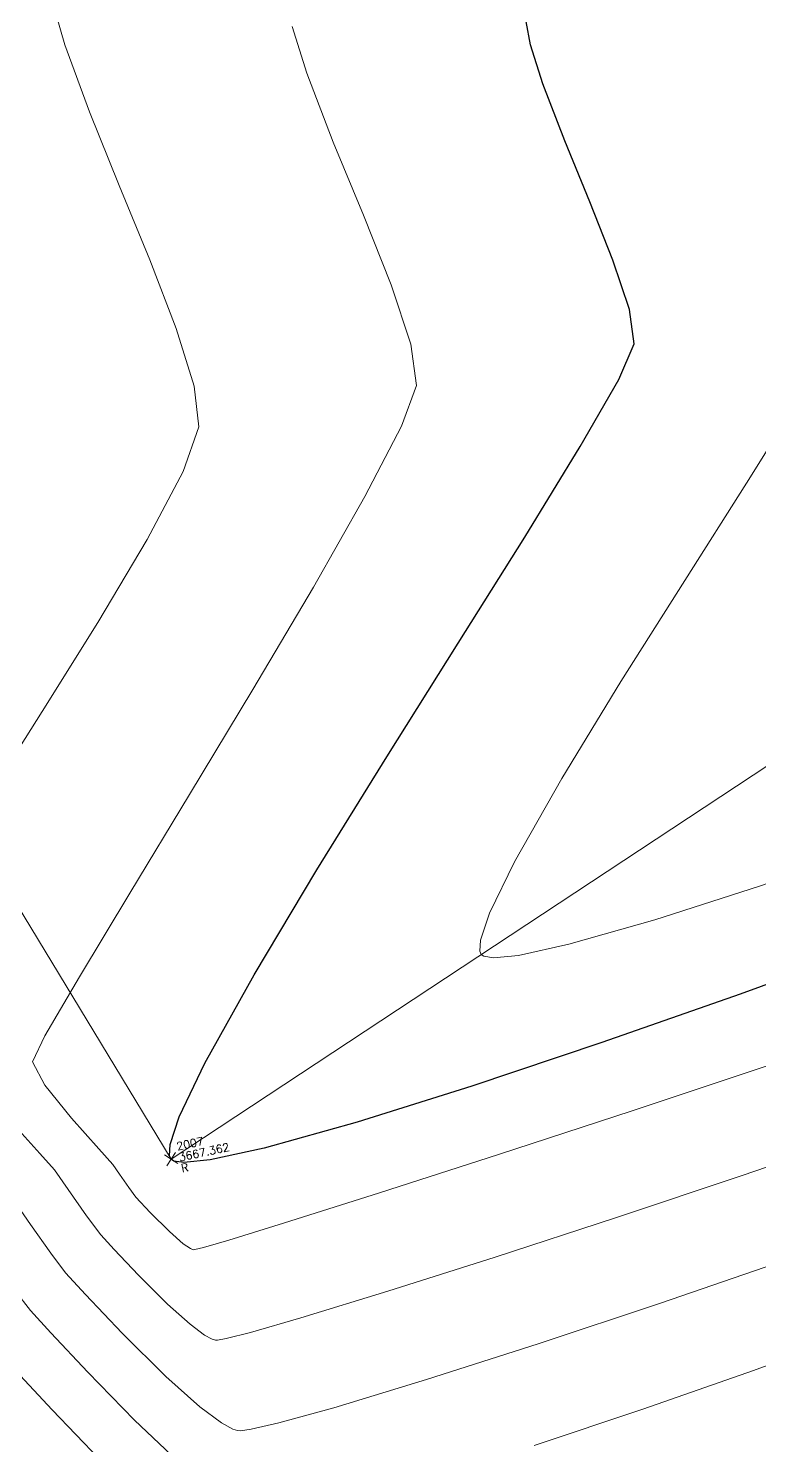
# Model space of a CAD drawing. Header units: millimetres. Extents: x 736950 to 740938, y 8500595 to 8502163.
# Drawn here: x 737740.36 to 737749.5, y 8501270.8 to 8501288.51 of the extents above; entities that cross this region are included whole.
import ezdxf

# ---------------------------------------------------------------- set-up
doc = ezdxf.new("R2010")
doc.units = ezdxf.units.MM
for name, color, linetype, lineweight in [('axeso', 1, 'Continuous', 5), ('CONT-MJR', 80, 'Continuous', 30), ('CONT-MNR', 96, 'Continuous', 15), ('COTAS', 40, 'Continuous', 5), ('pista', 251, 'Continuous', 5)]:
    doc.layers.add(name, color=color, linetype=linetype, lineweight=lineweight)
doc.styles.add('5mm', font='arial.ttf', dxfattribs={"height": 3})
doc.styles.add('COTAS', font='arial.ttf')
doc.dimstyles.new('Copy of GenDist', dxfattribs={"dimtxt": 2, "dimasz": 2, "dimexe": 0.18, "dimexo": 0.0625, "dimgap": 1, "dimtad": 2, "dimdec": 3, "dimzin": 1, "dimdsep": 46, "dimtxsty": 'COTAS', "dimcen": 0.09, "dimadec": 3, "dimazin": 0, "dimtfac": 1, "dimtdec": 3, "dimtofl": 0, "dimtmove": 0, "dimatfit": 3, "dimfxl": 1, "dimtolj": 1, "dimtzin": 0, "dimarcsym": 0})

# ---------------------------------------------------------------- blocks, each defined once
blk = doc.blocks.new('*D150')
at = {"layer": 'COTAS', "color": 0, "lineweight": -2, "transparency": 16777216}
for p, q in [((737683.2540695663, 8501281.362516567), (737683.9830056843, 8501281.815045748)), ((737684.8849491067, 8501280.020916972), (737744.1766791097, 8501184.513521349)), ((737744.6555406898, 8501182.456740092), (737745.3844768079, 8501182.909269273))]:
    blk.add_line(p, q, dxfattribs=at)
at = {"layer": 'COTAS', "color": 0, "transparency": 16777216}
for points in [[(737685.1681475108, 8501280.196728732), (737684.6017507026, 8501279.845105212), (737683.8300785464, 8501281.720107397)], [(737744.4598775138, 8501184.68933311), (737743.8934807056, 8501184.337709589), (737745.23154967, 8501182.814330924)]]:
    blk.add_solid(points, dxfattribs=at)
at = {"layer": 'Defpoints', "color": 0, "transparency": 16777216}
for p in [(737683.200969866, 8501281.32955186), (737745.23154967, 8501182.814330924), (737744.6024409896, 8501182.423775388)]:
    blk.add_point(p, dxfattribs=at)
at = {"layer": 'COTAS', "color": 0, "transparency": 16777216, "insert": (737716.247970053, 8501233.333242854), "char_height": 2, "attachment_point": 5, "rotation": 301.8323302588892, "style": 'COTAS'}
blk.add_mtext('\\A1;116.415', dxfattribs=at)

msp = doc.modelspace()

# ---------------------------------------------------------------- hatches: boundary and pattern name
at = {"layer": 'pista'}
h = msp.add_hatch(dxfattribs=at)
h.set_pattern_fill('HONEY', color=256, scale=3, angle=9.94991650582834, style=0)
h.set_pattern_definition([(9.94991650582834, (1479841.21072825, -18.49207214638591), (0.4979252195647159, 0.4170677100899267), [0.375, -0.75]), (129.9499165058283, (1479841.21072825, -18.49207214638591), (-0.6101538418184378, 0.222682034283025), [0.3749999999999999, -0.7499999999999998]), (69.94991650582834, (1479841.21072825, -18.49207214638591), (-0.112228622253722, 0.6397497443729518), [-0.75, 0.375])])
h.paths.add_polyline_path([(737744.7999806425, 8501250.923935566), (737743.4751223363, 8501250.754223157), (737756.465848178, 8501242.026572531), (737763.5739612179, 8501242.006896213), (737770.002546867, 8501243.455222024), (737769.8468594846, 8501244.342704736), (737763.4750639071, 8501242.907173423), (737756.7405500773, 8501242.925815564)])
h.paths.add_polyline_path([(737794.2809870465, 8501256.017245878), (737809.7820272583, 8501263.709828075), (737823.391616501, 8501273.483615467), (737837.0791595323, 8501280.557800073), (737851.5530432165, 8501285.77819753), (737870.8510758049, 8501293.050216693, -0.9976846880626209), (737871.0089264096, 8501292.63424804), (737865.2748787645, 8501289.581801567, 0.7845063948290762), (737866.1540430214, 8501286.121818589), (737883.2588851704, 8501291.348365877), (737897.4188924351, 8501296.516943583), (737903.2981396064, 8501301.44146652, -0.5512150924587264), (737904.1219025984, 8501301.177325813), (737906.855912117, 8501297.98174819, 0.5618964424650519), (737910.2738656431, 8501298.536066804), (737914.22079628, 8501308.558674501), (737925.6412323939, 8501300.72656757, 0.340189525830376), (737928.7023693406, 8501300.894137181), (737936.9171069289, 8501306.117412793, -0.358727273887905), (737938.1716059428, 8501305.962964654), (737943.1732157968, 8501301.051021611, 0.3417074120720416), (737946.0555081918, 8501300.709858142), (737955.8779356404, 8501307.072689936), (737971.8320576148, 8501314.464803053), (737988.5677626224, 8501323.411181662), (738023.1375471824, 8501336.282937778), (738044.4246208373, 8501357.728329657), (738061.4456776979, 8501362.208386911), (738078.9085143938, 8501363.070318012), (738112.0997810266, 8501372.051506756), (738118.6561313582, 8501373.365123207), (738128.3493353954, 8501376.976906104), (738155.2251721952, 8501366.826195797), (738176.6167526407, 8501363.543890122), (738193.8053773039, 8501353.328603027), (738204.7313956148, 8501340.877429372), (738207.705198212, 8501335.751671141), (738214.35685511, 8501331.742925933), (738229.9282901662, 8501313.374534177), (738233.5603594936, 8501308.186787868), (738234.53883727, 8501308.358438132), (738230.6417003467, 8501313.924784988), (738214.9478837823, 8501332.43754055), (738208.3676942562, 8501336.403214611), (738205.4657963786, 8501341.405035153), (738194.387784551, 8501354.029418997), (738176.9261677533, 8501364.406946706), (738155.4549153853, 8501367.70147717), (738128.3514754312, 8501377.93815071), (738118.4090486554, 8501374.233504975), (738111.8936108743, 8501372.928085677), (738078.7671659255, 8501363.964436961), (738061.3074614278, 8501363.102660457), (738043.958527311, 8501358.536303693), (738022.6381405202, 8501337.057350922), (737988.196920163, 8501324.233464561), (737971.4304040315, 8501315.270615296), (737955.4419368334, 8501307.862588815), (737945.5806043665, 8501301.47455489, -0.3391433520832071), (737943.8038299843, 8501301.693147572), (737938.8116631231, 8501306.59581691, 0.3560082385246841), (737936.4342009705, 8501306.876887502), (737928.158540546, 8501301.61487459, -0.3502196171718997), (737926.1502499409, 8501301.468794718), (737914.5128481541, 8501309.44969617, 0.4302069892023044), (737913.4330382891, 8501309.014522241), (737909.4507249827, 8501298.90206584, -0.5704007069138802), (737907.5397775185, 8501298.566836312), (737904.9064502402, 8501301.644734057, 0.4931454261128044), (737902.7202336333, 8501302.131411942), (737896.9620044216, 8501297.308254998), (737882.9728831241, 8501292.20205278), (737866.0373022418, 8501287.027224885, -0.7384715771871906), (737865.6977918843, 8501288.787355538), (737871.5108758068, 8501291.881875956, 0.9119586051647783), (737870.5337161538, 8501293.892406015), (737851.2416702455, 8501286.62264278), (737836.7183275839, 8501281.384406622), (737822.9200107896, 8501274.252970394), (737809.3164408724, 8501264.483505804), (737793.8201376351, 8501256.79327439), (737778.9884914039, 8501246.402265295), (737769.846859484, 8501244.34270474), (737770.0025468671, 8501243.455222024), (737779.3594973255, 8501245.563292695)])
h.paths.add_polyline_path([(738260.5182952256, 8501271.251537092), (738234.538837269, 8501308.358438132), (738233.56035949, 8501308.186787868), (738259.6897886079, 8501270.86568047), (738269.3749442189, 8501234.589470252), (738274.5057655985, 8501215.583008338), (738279.7983711922, 8501189.602392923), (738280.7089290785, 8501189.641305126), (738275.382018582, 8501215.790318219), (738270.2441657205, 8501234.822827347)])

# ---------------------------------------------------------------- linework, layer by layer
at = {"layer": 'axeso', "linetype": 'Continuous'}
msp.add_lwpolyline([(737742.2241049834, 8501274.328641586), (737742.0561916042, 8501274.437237246)], dxfattribs=at)
at = {"layer": 'axeso', "linetype": 'Continuous', "extrusion": (0.8396937013368279, -0.543060298618172, 0), "elevation": -3997227.176740821}
msp.add_lwpolyline([(7539105.119607394, 0), (7539104.919637596, 0)], dxfattribs=at)
at = {"layer": 'CONT-MJR', "elevation": 3630}
for points in [[(737746.6338914266, 8501288.308000598), (737746.5796354302, 8501288.598212842)], [(737747.0613764615, 8501287.104684623), (737746.7862115605, 8501287.820264261)], [(737747.8683343033, 8501284.999475947), (737747.6632331549, 8501285.616416331)], [(737747.9284902231, 8501284.571163582), (737747.8683343033, 8501284.999475947)], [(737744.8371965607, 8501279.410767296), (737745.7286561461, 8501280.830500863)], [(737743.9615067922, 8501277.996336464), (737744.8371965607, 8501279.410767296)], [(737742.1401483186, 8501274.38293939), (737742.1210024656, 8501274.42538936)], [(737742.2993201589, 8501274.341092637), (737742.1730471536, 8501274.360310951)], [(737742.6297841716, 8501274.373403285), (737742.2993201589, 8501274.341092637)]]:
    msp.add_lwpolyline(points, dxfattribs=at)
at = {"layer": 'CONT-MJR', "extrusion": (0.9545342707287404, 0.2981012009441619, 0), "elevation": 3238448.69935168}
msp.add_lwpolyline([(7894847.366808709, 3630.00000000001), (7894847.877776576, 3630.00000000001)], dxfattribs=at)
at = {"layer": 'CONT-MJR', "extrusion": (0.9249227649965366, 0.3801550720313509, 0), "elevation": 3914166.463516964}
msp.add_lwpolyline([(7582574.865324973, 3630), (7582575.687635816, 3630)], dxfattribs=at)
at = {"layer": 'CONT-MJR', "extrusion": (0.9292788822148914, 0.3693788828147083, 0), "elevation": 3825768.70732657}
msp.add_lwpolyline([(7627556.787368678, 3630.000000000003), (7627557.570442826, 3630.000000000003)], dxfattribs=at)
at = {"layer": 'CONT-MJR', "extrusion": (0.9177611922195215, -0.3971327159222754, 0), "elevation": -2699061.812165661}
msp.add_lwpolyline([(8095132.416738786, 3630), (8095132.901935871, 3630)], dxfattribs=at)
at = {"layer": 'CONT-MJR', "extrusion": (0.8670567392840842, -0.4982094046302736, 0), "elevation": -3595750.556722551}
msp.add_lwpolyline([(7738647.587345825, 3630), (7738648.554124656, 3630)], dxfattribs=at)
at = {"layer": 'CONT-MJR', "extrusion": (0.8523140595777077, -0.5230303469648467, 0), "elevation": -3817636.790446457}
msp.add_lwpolyline([(7631626.145064453, 3630.00000000001), (7631627.472795928, 3630.00000000001)], dxfattribs=at)
at = {"layer": 'CONT-MJR', "extrusion": (0.8472434229470174, -0.5312048402198738, 0), "elevation": -3890871.308819315}
msp.add_lwpolyline([(7594548.372181104, 3630.00000000001), (7594549.936632739, 3630.00000000001)], dxfattribs=at)
at = {"layer": 'CONT-MJR', "extrusion": (0.8580714158822443, -0.5135303742193255, 0), "elevation": -3732627.465192473}
msp.add_lwpolyline([(7673556.053585281, 3630), (7673557.579755628, 3630)], dxfattribs=at)
at = {"layer": 'CONT-MJR', "extrusion": (0.3410830122681512, -0.9400331795963823, 0), "elevation": -7739848.191825095}
msp.add_lwpolyline([(3593151.611266254, 3630.00000000001), (3593149.752780491, 3630.00000000001)], dxfattribs=at)
at = {"layer": 'CONT-MJR', "extrusion": (0.8736085765713205, -0.486629278754404, 0), "elevation": -3492471.375167562}
msp.add_lwpolyline([(7785794.390858197, 3630.00000000001), (7785795.655876146, 3630.00000000001)], dxfattribs=at)
at = {"layer": 'CONT-MJR', "extrusion": (0.3310760340685195, -0.9436040799326065, 0), "elevation": -7777588.043419078}
msp.add_lwpolyline([(3510712.09375951, 3630.000000000011), (3510710.263278625, 3630.000000000011)], dxfattribs=at)
at = {"layer": 'CONT-MJR', "extrusion": (0.3184184812477701, -0.9479502470065945, 0), "elevation": -7823874.0868157}
msp.add_lwpolyline([(3406311.289280396, 3630.000000000006), (3406309.577153028, 3630.000000000006)], dxfattribs=at)
at = {"layer": 'CONT-MJR', "extrusion": (0.9022488424628107, -0.4312157537411154, 0), "elevation": -3000256.584939115}
msp.add_lwpolyline([(7988391.525415909, 3630), (7988392.268010703, 3630)], dxfattribs=at)
at = {"layer": 'CONT-MJR', "extrusion": (0.3001557899770322, -0.9538901937556878, 0), "elevation": -7887844.434992919}
msp.add_lwpolyline([(3255435.582391657, 3630), (3255434.078732972, 3630)], dxfattribs=at)
at = {"layer": 'CONT-MJR', "extrusion": (0.949209313428937, -0.3146453230222342, 0), "elevation": -1974614.58369593}
msp.add_lwpolyline([(8301616.105599913, 3630), (8301616.468174298, 3630)], dxfattribs=at)
at = {"layer": 'CONT-MJR', "extrusion": (0.2691466179281728, -0.9630992150644845, 0), "elevation": -7989009.701273953}
msp.add_lwpolyline([(2998610.488972426, 3630), (2998609.283291487, 3630)], dxfattribs=at)
at = {"layer": 'CONT-MJR', "extrusion": (0.9988318917502861, -0.04832030652370642, 0), "elevation": 326096.1722678018}
msp.add_lwpolyline([(8526991.942022271, 3630.00000000001), (8526992.084277598, 3630.00000000001)], dxfattribs=at)
at = {"layer": 'CONT-MJR', "extrusion": (0.2114132410632271, -0.9773967676962831, 0), "elevation": -8153149.533430444}
msp.add_lwpolyline([(2518349.92136008, 3630.000000000013), (2518349.230191751, 3630.000000000013)], dxfattribs=at)
at = {"layer": 'CONT-MJR', "extrusion": (-0.566707233460111, -0.8239192384839594, 0), "elevation": -7422447.32298502}
msp.add_lwpolyline([(-4209893.704202688, 3630.00000000001), (-4209893.744132371, 3630.00000000001)], dxfattribs=at)
at = {"layer": 'CONT-MJR', "extrusion": (0.731715417651855, 0.6816102607579873, 0), "elevation": 6334369.924211763}
msp.add_lwpolyline([(5717659.644214366, 3635.000000000003), (5717660.316276711, 3635.000000000003)], dxfattribs=at)
at = {"layer": 'CONT-MJR', "extrusion": (0.7204660813996073, 0.6934901769691438, 0), "elevation": 6427065.221674358}
msp.add_lwpolyline([(5613260.833777202, 3635.000000000003), (5613261.688196982, 3635.000000000003)], dxfattribs=at)
at = {"layer": 'CONT-MNR', "extrusion": (0.9615376538684671, 0.2746731515695042, 0), "elevation": 3044441.221166148}
msp.add_lwpolyline([(7971671.220608772, 3632.000000000003), (7971671.809498965, 3632.000000000003)], dxfattribs=at)
at = {"layer": 'CONT-MNR'}
for points, elevation in [([(737743.8380274511, 8501287.950145448), (737743.6552432904, 8501288.535429053)], 3631), ([(737741.1198984864, 8501287.46713211), (737740.8117000205, 8501288.30786076)], 3632), ([(737741.8729820361, 8501285.620121917), (737741.4926656125, 8501286.546873355)], 3632), ([(737745.136574742, 8501284.565199472), (737744.8904533641, 8501285.305527935)], 3631), ([(737745.019467448, 8501283.542094437), (737745.2087618458, 8501284.051224634)], 3631), ([(737749.3312723386, 8501282.830159346), (737749.9929581264, 8501283.88646038)], 3629), ([(737744.5638929016, 8501282.664323237), (737745.019467448, 8501283.542094437)], 3631), ([(737743.1628390754, 8501280.250522709), (737743.9192721347, 8501281.529827256)], 3631), ([(737746.4327385358, 8501278.098381203), (737747.0258337539, 8501279.141315352)], 3629), ([(737741.6234717912, 8501277.705152795), (737742.3718276515, 8501278.938325817)], 3631), ([(737749.4966380656, 8501277.795477033), (737748.1869807902, 8501277.37440728)], 3629), ([(737746.0057199792, 8501277.121671718), (737746.1189214477, 8501277.455652846)], 3629), ([(737746.017545057, 8501276.940523144), (737745.9985828138, 8501276.98248463)], 3629), ([(737746.1694675116, 8501276.899420848), (737746.0492810229, 8501276.918420462)], 3629), ([(737747.1127197583, 8501277.068388358), (737746.4811188782, 8501276.9297652)], 3629), ([(737740.5636624728, 8501275.923543235), (737740.9950054223, 8501276.662919862)], 3631), ([(737740.5638988649, 8501275.307357362), (737740.4066768703, 8501275.598939138)], 3631), ([(737740.6846812173, 8501274.249747828), (737740.5014189251, 8501274.455664856)], 3632), ([(737740.8554217503, 8501274.005601097), (737740.6846812173, 8501274.249747828)], 3632), ([(737741.4977850398, 8501274.194270238), (737741.4124147731, 8501274.316343604)], 3631), ([(737749.2765446181, 8501274.178044233), (737747.6947186852, 8501273.648965066)], 3632), ([(737740.3837050756, 8501273.568743866), (737740.134575415, 8501273.931028984)], 3633), ([(737744.744328672, 8501273.96131844), (737743.5452886306, 8501273.582821008)], 3631), ([(737740.635800894, 8501273.209201524), (737740.3837050756, 8501273.568743866)], 3633), ([(737741.2616008566, 8501273.437850988), (737741.0838294327, 8501273.675496312)], 3632), ([(737742.861552152, 8501273.373408355), (737742.5435340734, 8501273.281328024)], 3631), ([(737742.383114783, 8501273.265300527), (737742.2921721833, 8501273.326203465)], 3631), ([(737742.4168157632, 8501273.25244727), (737742.383114783, 8501273.265300527)], 3631), ([(737742.5435340734, 8501273.281328024), (737742.4364473472, 8501273.254635172)], 3631), ([(737749.8196864164, 8501273.121202458), (737748.2558465545, 8501272.583330037)], 3633), ([(737741.5282733339, 8501272.211256163), (737741.0708916541, 8501272.692774987)], 3633), ([(737744.8508185723, 8501272.733141372), (737743.7632957792, 8501272.400625212)], 3632), ([(737742.5600187865, 8501272.186172692), (737742.380123777, 8501272.32089406)], 3632), ([(737743.7632957792, 8501272.400625212), (737743.1333980638, 8501272.219530348)], 3632), ([(737742.6552057173, 8501272.134212866), (737742.5600187865, 8501272.186172692)], 3632), ([(737743.1333980638, 8501272.219530348), (737742.8303697128, 8501272.142355101)], 3632), ([(737750.7427979785, 8501272.226492096), (737749.4177103159, 8501271.74252477)], 3634), ([(737742.7194881507, 8501272.122085258), (737742.6934831875, 8501272.121955175)], 3632), ([(737741.684345916, 8501271.123467598), (737741.0998364106, 8501271.720160916)], 3634), ([(737745.3323617358, 8501271.62940878), (737744.1743872912, 8501271.278476905)], 3633), ([(737749.4177103159, 8501271.74252477), (737748.0345181787, 8501271.258663867)], 3634), ([(737744.1743872912, 8501271.278476905), (737743.4857781122, 8501271.087918544)], 3633), ([(737742.9701506118, 8501270.991463078), (737742.9127344068, 8501271.009849615)], 3633), ([(737743.006931224, 8501270.989803642), (737742.9701506118, 8501270.991463078)], 3633)]:
    msp.add_lwpolyline(points, dxfattribs=dict(at, elevation=elevation))
at = {"layer": 'CONT-MNR', "extrusion": (0.933370967296648, 0.3589131335124414, 0), "elevation": 3739812.576795086}
msp.add_lwpolyline([(7670068.484664801, 3631), (7670069.404658668, 3631)], dxfattribs=at)
at = {"layer": 'CONT-MNR', "extrusion": (0.9268482002390906, 0.3754362978103726, 0), "elevation": 3875465.922502085}
msp.add_lwpolyline([(7602427.200938893, 3632.000000000013), (7602428.193829371, 3632.000000000013)], dxfattribs=at)
at = {"layer": 'CONT-MNR', "extrusion": (0.9249227649524542, 0.3801550721386039, 0), "elevation": 3914163.783423636}
msp.add_lwpolyline([(7582575.788013878, 3631.000000000003), (7582576.774786893, 3631.000000000003)], dxfattribs=at)
at = {"layer": 'CONT-MNR', "extrusion": (0.9292788821076772, 0.3693788830844366, 0), "elevation": 3825766.018019195}
msp.add_lwpolyline([(7627557.521562509, 3631.000000000003), (7627558.461251484, 3631.000000000003)], dxfattribs=at)
at = {"layer": 'CONT-MNR', "extrusion": (0.9333464692491745, 0.3589768353809195, 0), "elevation": 3740333.38094574}
msp.add_lwpolyline([(7669811.753091415, 3632), (7669812.674728489, 3632)], dxfattribs=at)
at = {"layer": 'CONT-MNR', "extrusion": (0.9547956355329897, 0.2972630053793347, 0), "elevation": 3231510.493681775}
msp.add_lwpolyline([(7897685.365742775, 3632.000000000013), (7897686.120484968, 3632.000000000013)], dxfattribs=at)
at = {"layer": 'CONT-MNR', "extrusion": (0.9902806375635334, 0.1390836398242511, 0), "elevation": 1912964.324716301}
msp.add_lwpolyline([(8316048.701457936, 3631.000000000003), (8316049.220477305, 3631.000000000003)], dxfattribs=at)
at = {"layer": 'CONT-MNR', "extrusion": (0.9929028157744464, 0.1189285433660727, 0), "elevation": 1743551.86179557}
msp.add_lwpolyline([(8353209.716310478, 3632.000000000003), (8353210.227946627, 3632.000000000003)], dxfattribs=at)
at = {"layer": 'CONT-MNR', "extrusion": (0.943468278981465, -0.33146282831677, 0), "elevation": -2121822.847142822}
msp.add_lwpolyline([(8265224.963119918, 3632), (8265225.554380064, 3632)], dxfattribs=at)
at = {"layer": 'CONT-MNR', "extrusion": (0.8834218622857302, -0.4685785027459244, 0), "elevation": -3331780.776703284}
msp.add_lwpolyline([(7855908.454634346, 3632.000000000006), (7855909.415314591, 3632.000000000006)], dxfattribs=at)
at = {"layer": 'CONT-MNR', "extrusion": (0.8441759636332336, -0.5360661735494056, 0), "elevation": -3934459.904378185}
msp.add_lwpolyline([(7572059.647100155, 3629.000000000004), (7572061.08632223, 3629.000000000004)], dxfattribs=at)
at = {"layer": 'CONT-MNR', "extrusion": (0.8694497177760774, -0.4940214451408961, 0), "elevation": -3558384.144512695}
msp.add_lwpolyline([(7755898.143986016, 3631), (7755899.448829709, 3631)], dxfattribs=at)
at = {"layer": 'CONT-MNR', "extrusion": (0.858673580550279, -0.5125228600413485, 0), "elevation": -3723621.998839227}
msp.add_lwpolyline([(7677934.716037582, 3632.00000000001), (7677935.920634235, 3632.00000000001)], dxfattribs=at)
at = {"layer": 'CONT-MNR', "extrusion": (0.8462843286772108, -0.5327314849296618, 0), "elevation": -3904555.3340481}
msp.add_lwpolyline([(7587521.7948651, 3629.000000000006), (7587523.290360215, 3629.000000000006)], dxfattribs=at)
at = {"layer": 'CONT-MNR', "extrusion": (0.8476935753841546, -0.5304861942147305, 0), "elevation": -3884433.754435522}
msp.add_lwpolyline([(7597841.582764617, 3632), (7597842.897913625, 3632)], dxfattribs=at)
at = {"layer": 'CONT-MNR', "extrusion": (0.8536482277656989, -0.5208499815037737, 0), "elevation": -3798114.642370118}
msp.add_lwpolyline([(7641357.397485329, 3629), (7641358.812908211, 3629)], dxfattribs=at)
at = {"layer": 'CONT-MNR', "extrusion": (0.8564276434960459, -0.5162670737668726, 0), "elevation": -3757107.439753877}
msp.add_lwpolyline([(7661602.383350245, 3631.000000000004), (7661603.915525092, 3631.000000000004)], dxfattribs=at)
at = {"layer": 'CONT-MNR', "extrusion": (0.8446155587510835, -0.5353732883844644, 0), "elevation": -3928251.087854985}
msp.add_lwpolyline([(7575278.6183242, 3632), (7575279.909029841, 3632)], dxfattribs=at)
at = {"layer": 'CONT-MNR', "extrusion": (0.3251304249476412, -0.9456691846377181, 0), "elevation": -7799531.633880673}
msp.add_lwpolyline([(3461692.569238393, 3629.000000000013), (3461691.027194004, 3629.000000000013)], dxfattribs=at)
at = {"layer": 'CONT-MNR', "extrusion": (0.8986080358593989, -0.4387523195253938, 0), "elevation": -3067010.611709728}
msp.add_lwpolyline([(7963004.057617635, 3629), (7963004.772866476, 3629)], dxfattribs=at)
at = {"layer": 'CONT-MNR', "extrusion": (0.8563574632340871, -0.5163834768495978, 0), "elevation": -3758148.793852272}
msp.add_lwpolyline([(7661088.977324579, 3631), (7661090.19437818, 3631)], dxfattribs=at)
at = {"layer": 'CONT-MNR', "extrusion": (0.2739655264812884, -0.9617395127059254, 0), "elevation": -7973896.788983572}
msp.add_lwpolyline([(3038578.513489544, 3629.000000000013), (3038577.396491628, 3629.000000000013)], dxfattribs=at)
at = {"layer": 'CONT-MNR', "extrusion": (0.998687896135432, -0.05121021492422181, 0), "elevation": 301425.7778036259}
msp.add_lwpolyline([(8527902.55524906, 3629.000000000011), (8527902.69461902, 3629.000000000011)], dxfattribs=at)
at = {"layer": 'CONT-MNR', "extrusion": (-0.5715085344606149, -0.8205961217545938, 0), "elevation": -7397743.032646381}
msp.add_lwpolyline([(-4253160.765810551, 3629), (-4253160.804484831, 3629)], dxfattribs=at)
at = {"layer": 'CONT-MNR', "extrusion": (0.09690807061758207, -0.9952933365843347, 0), "elevation": -8389770.692563295}
msp.add_lwpolyline([(1558116.501795468, 3629), (1558116.188670327, 3629)], dxfattribs=at)
at = {"layer": 'CONT-MNR', "extrusion": (0.9002471972233904, -0.4353791266142993, 0), "elevation": -3037129.21198428}
msp.add_lwpolyline([(7974446.304695612, 3631.000000000003), (7974446.665267797, 3631.000000000003)], dxfattribs=at)
at = {"layer": 'CONT-MNR', "extrusion": (0.3162524322191934, -0.9486750756267631, 0), "elevation": -7831633.123464272}
msp.add_lwpolyline([(3388433.795409603, 3631.000000000013), (3388431.941584498, 3631.000000000013)], dxfattribs=at)
at = {"layer": 'CONT-MNR', "extrusion": (0.778980624284759, 0.627047994167055, 0), "elevation": 5905393.234366475}
msp.add_lwpolyline([(6159729.475089614, 3631), (6159730.00533339, 3631)], dxfattribs=at)
at = {"layer": 'CONT-MNR', "extrusion": (0.3113318202405817, -0.9503012668126284, 0), "elevation": -7849087.993097396}
msp.add_lwpolyline([(3347800.185182358, 3631.000000000013), (3347798.424102918, 3631.000000000013)], dxfattribs=at)
at = {"layer": 'CONT-MNR', "extrusion": (0.7403309374726975, 0.6722425923881921, 0), "elevation": 6261090.895706713}
msp.add_lwpolyline([(5797815.900291441, 3632.000000000003), (5797816.461605605, 3632.000000000003)], dxfattribs=at)
at = {"layer": 'CONT-MNR', "extrusion": (0.7473502662028273, 0.6644302669254036, 0), "elevation": 6199855.20253478}
msp.add_lwpolyline([(5863252.164302656, 3631), (5863252.674615996, 3631)], dxfattribs=at)
at = {"layer": 'CONT-MNR', "extrusion": (0.3250702359546305, -0.9456898760674141, 0), "elevation": -7799748.592448046}
msp.add_lwpolyline([(3461194.887199394, 3632.00000000001), (3461193.224876153, 3632.00000000001)], dxfattribs=at)
at = {"layer": 'CONT-MNR', "extrusion": (0.7432249703290938, 0.6690415857622884, 0), "elevation": 6236013.888959253}
msp.add_lwpolyline([(5824779.667079473, 3631), (5824779.931577215, 3631)], dxfattribs=at)
at = {"layer": 'CONT-MNR', "extrusion": (0.3066198856832488, -0.9518320470038775, 0), "elevation": -7865577.787573028}
msp.add_lwpolyline([(3308870.302603217, 3631.000000000013), (3308868.740342154, 3631.000000000013)], dxfattribs=at)
at = {"layer": 'CONT-MNR', "extrusion": (0.8223395260981264, 0.5689971035222491, 0), "elevation": 5443874.386459682}
msp.add_lwpolyline([(6571160.816047808, 3631.000000000013), (6571161.01675857, 3631.000000000013)], dxfattribs=at)
at = {"layer": 'CONT-MNR', "extrusion": (0.8223395269974035, 0.5689971022225743, 0), "elevation": 5443873.740481304}
msp.add_lwpolyline([(6571160.834293626, 3632), (6571161.235715148, 3632)], dxfattribs=at)
at = {"layer": 'CONT-MNR', "extrusion": (0.8007475246382703, 0.5990020048260964, 0), "elevation": 5683024.956700264}
msp.add_lwpolyline([(6365465.282153158, 3631), (6365465.43054283, 3631)], dxfattribs=at)
at = {"layer": 'CONT-MNR', "extrusion": (0.7330928276615081, 0.6801285952165624, 0), "elevation": 6322792.631806257}
msp.add_lwpolyline([(5730463.439574752, 3631.00000000001), (5730463.703048098, 3631.00000000001)], dxfattribs=at)
at = {"layer": 'CONT-MNR', "extrusion": (0.7075978979914316, 0.7066153230422532, 0), "elevation": 6529154.877579559}
msp.add_lwpolyline([(5494183.357790546, 3631.000000000013), (5494183.69566449, 3631.000000000013)], dxfattribs=at)
at = {"layer": 'CONT-MNR', "extrusion": (0.2928492510382049, -0.9561586250023385, 0), "elevation": -7912518.415022798}
msp.add_lwpolyline([(3194991.455467538, 3631.000000000003), (3194990.740380667, 3631.000000000003)], dxfattribs=at)
at = {"layer": 'CONT-MNR', "extrusion": (0.3100941059155627, -0.9507058669622418, 0), "elevation": -7853439.522937539}
msp.add_lwpolyline([(3337575.91302628, 3632), (3337574.330692599, 3632)], dxfattribs=at)
at = {"layer": 'CONT-MNR', "extrusion": (0.7388483221804626, 0.6738717658509781, 0), "elevation": 6273847.036883753}
msp.add_lwpolyline([(5784008.36335058, 3632.000000000003), (5784008.609257438, 3632.000000000003)], dxfattribs=at)
at = {"layer": 'CONT-MNR', "extrusion": (0.6591844880103844, 0.7519812569249896, 0), "elevation": 6879106.476450503}
msp.add_lwpolyline([(5049139.128815411, 3631.000000000006), (5049139.359346327, 3631.000000000006)], dxfattribs=at)
at = {"layer": 'CONT-MNR', "extrusion": (0.7943287721541314, 0.6074881083018087, 0), "elevation": 5750430.993418615}
msp.add_lwpolyline([(6304636.939706737, 3633.000000000003), (6304637.2467518, 3633.000000000003)], dxfattribs=at)
at = {"layer": 'CONT-MNR', "extrusion": (0.7250454490831901, 0.6887010213174911, 0), "elevation": 6389731.638490265}
msp.add_lwpolyline([(5655725.768588533, 3632.00000000001), (5655726.211336708, 3632.00000000001)], dxfattribs=at)
at = {"layer": 'CONT-MNR', "extrusion": (0.1107622763566373, -0.9938469289263292, 0), "elevation": -8367250.284456911}
msp.add_lwpolyline([(1674823.432415015, 3631.000000000003), (1674823.412661888, 3631.000000000003)], dxfattribs=at)
at = {"layer": 'CONT-MNR', "extrusion": (0.3025094734535219, -0.9531463783023428, 0), "elevation": -7879782.510189991}
msp.add_lwpolyline([(3274895.776271287, 3632.000000000006), (3274894.370856306, 3632.000000000006)], dxfattribs=at)
at = {"layer": 'CONT-MNR', "extrusion": (0.7388483227190766, 0.6738717652604296, 0), "elevation": 6273846.38926985}
msp.add_lwpolyline([(5784008.192287417, 3633.00000000001), (5784008.561147708, 3633.00000000001)], dxfattribs=at)
at = {"layer": 'CONT-MNR', "extrusion": (0.703698061966897, 0.710499146786281, 0), "elevation": 6559294.594225308}
msp.add_lwpolyline([(5458163.903336299, 3632), (5458164.417417861, 3632)], dxfattribs=at)
at = {"layer": 'CONT-MNR', "extrusion": (0.7892861543481107, 0.6140255422654421, 0), "elevation": 5802286.722162353}
msp.add_lwpolyline([(6256945.234122506, 3634.00000000001), (6256945.541997359, 3634.00000000001)], dxfattribs=at)
at = {"layer": 'CONT-MNR', "extrusion": (0.7402913107068498, 0.6722862301817095, 0), "elevation": 6261431.2310388}
msp.add_lwpolyline([(5797445.079653316, 3634.00000000001), (5797445.455367552, 3634.00000000001)], dxfattribs=at)
at = {"layer": 'CONT-MNR', "extrusion": (0.6662261410559145, 0.745749776381961, 0), "elevation": 6831325.191272173}
msp.add_lwpolyline([(5113598.637409909, 3632.000000000013), (5113599.01640781, 3632.000000000013)], dxfattribs=at)
at = {"layer": 'CONT-MNR', "extrusion": (0.315290432280767, -0.9489952282873751, 0), "elevation": -7835062.149450252}
msp.add_lwpolyline([(3380489.482210477, 3633.00000000001), (3380487.870625296, 3633.00000000001)], dxfattribs=at)
at = {"layer": 'CONT-MNR', "extrusion": (0.7290692745395551, 0.68443991184206, 0), "elevation": 6356474.03514808}
msp.add_lwpolyline([(5693076.552347052, 3634.000000000003), (5693077.230559287, 3634.000000000003)], dxfattribs=at)
at = {"layer": 'CONT-MNR', "extrusion": (0.7036980610472092, 0.7104991476971653, 0), "elevation": 6559293.943439052}
msp.add_lwpolyline([(5458163.273314141, 3633), (5458164.044436475, 3633)], dxfattribs=at)
at = {"layer": 'CONT-MNR', "extrusion": (-0.3049766051097673, -0.952359842882784, 0), "elevation": -8321264.444472067}
msp.add_lwpolyline([(-1890092.595214629, 3632.000000000006), (-1890092.635406863, 3632.000000000006)], dxfattribs=at)
at = {"layer": 'CONT-MNR', "extrusion": (0.1798262138621844, -0.9836983952452053, 0), "elevation": -8230022.263988134}
msp.add_lwpolyline([(2254468.020710123, 3632.00000000001), (2254467.90799106, 3632.00000000001)], dxfattribs=at)
at = {"layer": 'CONT-MNR', "extrusion": (0.3045851151139204, -0.9524851220103336, 0), "elevation": -7872628.498198266}
msp.add_lwpolyline([(3292053.714408297, 3633.000000000013), (3292052.250765304, 3633.000000000013)], dxfattribs=at)
at = {"layer": 'CONT-MNR', "extrusion": (0.6662261429290683, 0.7457497747085524, 0), "elevation": 6831324.489482018}
msp.add_lwpolyline([(5113597.87819358, 3633), (5113598.446690436, 3633)], dxfattribs=at)
at = {"layer": 'CONT-MNR', "extrusion": (0.5994306381351574, 0.8004267049923297, 0), "elevation": 7246870.024418922}
msp.add_lwpolyline([(4505413.338627333, 3633.000000000003), (4505413.675750659, 3633.000000000003)], dxfattribs=at)
at = {"layer": 'CONT-MNR', "extrusion": (0.3179574932809075, -0.9481049691181467, 0), "elevation": -7825525.008432186}
msp.add_lwpolyline([(3402505.476589622, 3634.000000000013), (3402504.04680358, 3634.000000000013)], dxfattribs=at)
at = {"layer": 'CONT-MNR', "extrusion": (0.6899725114889351, 0.7238355706855331, 0), "elevation": 6662543.917985843}
msp.add_lwpolyline([(5331638.867191383, 3634), (5331639.714800267, 3634)], dxfattribs=at)
at = {"layer": 'CONT-MNR', "extrusion": (0.4791341128881477, 0.877741705666814, 0), "elevation": 7815397.912553767}
msp.add_lwpolyline([(3425701.221158922, 3633.000000000003), (3425701.383826819, 3633.000000000003)], dxfattribs=at)
at = {"layer": 'CONT-MNR', "extrusion": (0.2248965265445967, -0.9743826519125716, 0), "elevation": -8117575.119841346}
msp.add_lwpolyline([(2630750.792990587, 3633), (2630750.440072921, 3633)], dxfattribs=at)
at = {"layer": 'CONT-MNR', "extrusion": (0.1375619370456722, -0.9904931667993689, 0), "elevation": -8318965.467434855}
msp.add_lwpolyline([(1900180.848192454, 3633), (1900180.711926965, 3633)], dxfattribs=at)
at = {"layer": 'pista'}
msp.add_lwpolyline([(737761.5271318732, 8501287.170858743), (737742.1401482938, 8501274.382939415), (737722.3586376584, 8501307.03227336), (737744.7083055793, 8501320.230524147)], close=True, dxfattribs=at)

# ---------------------------------------------------------------- texts
at = {"layer": 'axeso', "color": 2, "insert": (737742.1980709846, 8501274.589687962), "char_height": 0.1, "width": 0.4666666666666667, "attachment_point": 1, "rotation": 12.107789108739986, "style": '5mm'}
msp.add_mtext('\\Ftxt.shx;\\W1.0000000000;\\T1.0000000000;\\o\\l2007', dxfattribs=at)
at = {"layer": 'axeso', "color": 1, "insert": (737742.2274361926, 8501274.4528023), "char_height": 0.1, "width": 0.8333333333333333, "attachment_point": 1, "rotation": 12.107789108739986, "style": '5mm'}
msp.add_mtext('\\Ftxt.shx;\\W1.0000000000;\\T1.0000000000;\\o\\l3667.362', dxfattribs=at)
at = {"layer": 'axeso', "color": 3, "insert": (737742.2568014006, 8501274.315916639), "char_height": 0.1, "width": 0.2, "attachment_point": 1, "rotation": 12.107789108739986, "style": '5mm'}
msp.add_mtext('\\Ftxt.shx;\\W1.0000000000;\\T1.0000000000;\\o\\lR', dxfattribs=at)

# ---------------------------------------------------------------- dimensions: what is measured, and where the dimension line sits
at = {"layer": 'COTAS'}
dim = msp.add_aligned_dim(p1=(737683.2009698659, 8501281.32955186), p2=(737744.6024409891, 8501182.423775388), distance=0.7404804922133937, dimstyle='Copy of GenDist', dxfattribs=at)
dim.commit()
dim.dimension.update_dxf_attribs({"geometry": '*D150', "text_midpoint": (737716.247970053, 8501233.333242854)})

doc.saveas('drawing.dxf')
